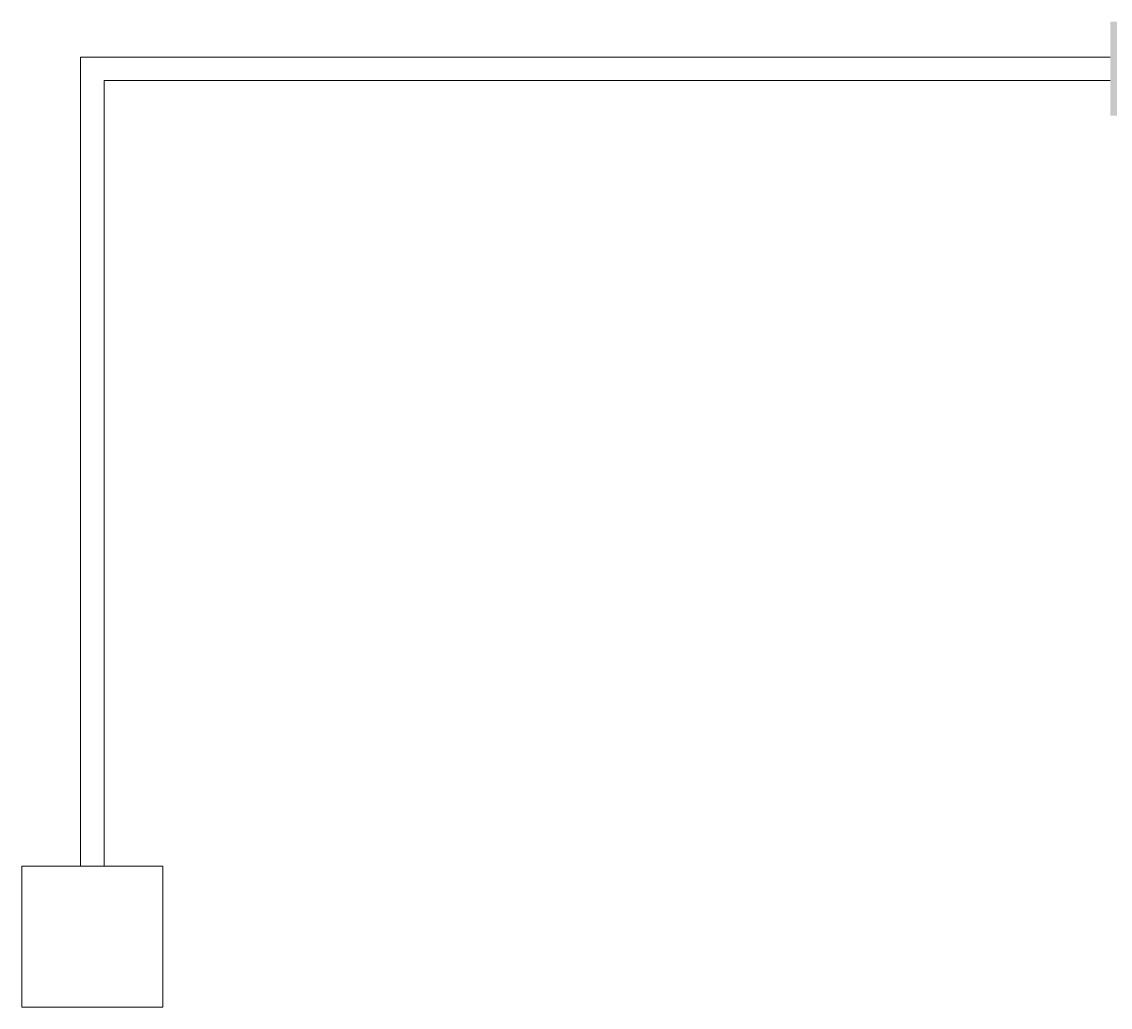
# Model space of a CAD drawing. Header units: inches. Extents: x -4688 to 1542, y -3558 to 978.
# Drawn here: x 524 to 616.6, y -66.5 to 17.3 of the extents above; entities that cross this region are included whole.
import ezdxf

# ---------------------------------------------------------------- set-up
doc = ezdxf.new("R2010")
doc.units = ezdxf.units.IN
doc.header["$MEASUREMENT"] = 0
doc.layers.add('A-COLS', color=52, linetype='Continuous', lineweight=18)
doc.layers.add('A-FLOR-HRAL', color=11, linetype='Continuous', lineweight=18)

# ---------------------------------------------------------------- blocks, each defined once
blk = doc.blocks.new('Top Rail Type - Top Rail_Internal_-5011479-1st Floor Power _ Signal')
at = {"layer": 'A-FLOR-HRAL', "lineweight": 9}
for p, q in [((529.035, -54.5), (529.035, 14.324)), ((529.035, 14.324), (616.638, 14.324)), ((531.035, 12.324), (531.035, -54.5)), ((616.638, 12.324), (531.035, 12.324))]:
    blk.add_line(p, q, dxfattribs=at)
blk = doc.blocks.new('Top Rail Type - Top Rail_Internal_-V4-1st Floor Power _ Signal')
at = {"layer": 'A-FLOR-HRAL', "lineweight": 9}
for p, q in [((529.035, 14.324), (616.638, 14.324)), ((529.035, -54.5), (529.035, 14.324)), ((531.035, 12.324), (616.638, 12.324)), ((531.035, -54.5), (531.035, 12.324))]:
    blk.add_line(p, q, dxfattribs=at)

msp = doc.modelspace()

# ---------------------------------------------------------------- hatches: boundary and pattern name
at = {"layer": 'A-COLS'}
msp.add_hatch(color=250, dxfattribs=at).paths.add_polyline_path([(624.638, 9.324), (624.638, 17.324), (616.638, 17.324), (616.638, 9.324)], flags=0)

# ---------------------------------------------------------------- linework, layer by layer
at = {"layer": 'A-COLS', "lineweight": 9}
for p, q in [((524.035, -54.5), (536.035, -54.5)), ((524.035, -66.5), (524.035, -54.5)), ((536.035, -54.5), (536.035, -66.5)), ((536.035, -66.5), (524.035, -66.5))]:
    msp.add_line(p, q, dxfattribs=at)

# ---------------------------------------------------------------- block references
at = {"layer": 'A-FLOR-HRAL', "lineweight": 9}
for name in ['Top Rail Type - Top Rail_Internal_-5011479-1st Floor Power _ Signal', 'Top Rail Type - Top Rail_Internal_-V4-1st Floor Power _ Signal']:
    msp.add_blockref(name, (0, 0), dxfattribs=at)

doc.saveas('drawing.dxf')
